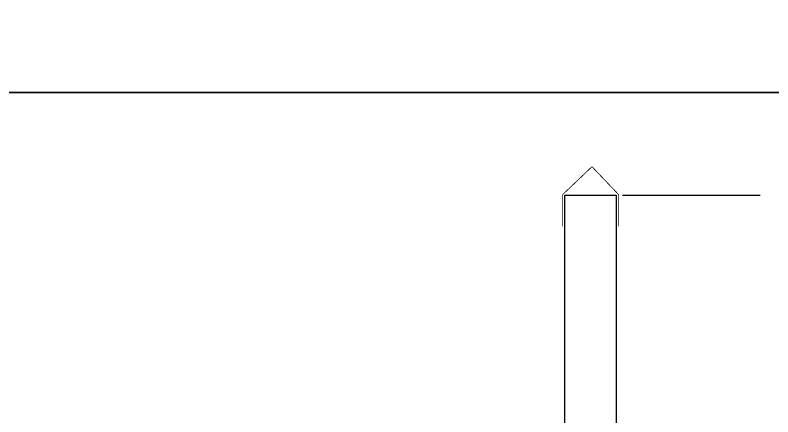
# Model space of a CAD drawing. Extents: x 15372 to 116961, y 24572 to 128109.
# Drawn here: x 40394 to 45184, y 30043 to 32582 of the extents above; entities that cross this region are included whole.
import ezdxf

# ---------------------------------------------------------------- set-up
doc = ezdxf.new("R2010")
doc.units = 0
doc.header["$LTSCALE"] = 1000
doc.header["$MEASUREMENT"] = 0
doc.layers.add('PUB_DIM', color=3, linetype='Continuous')
doc.layers.add('ZJ', color=251, linetype='Continuous')

msp = doc.modelspace()

# ---------------------------------------------------------------- linework, layer by layer
for points in [[(16134.92, 63433.28), (64382.45, 63433.28), (64382.45, 32093.11), (16134.92, 32093.11)], [(39747.32, 32093.11), (55376.21, 32093.11), (55376.21, 24572.12), (39747.32, 24572.12)]]:
    msp.add_lwpolyline(points, close=True)
at = {"const_width": 5}
msp.add_lwpolyline([(43854.43, 31247.01), (43854.43, 31447.01), (44040.25, 31624.31), (44209.43, 31447.01), (44209.43, 31247.01)], dxfattribs=at)
at = {"layer": 'PUB_DIM'}
msp.add_line((44233.76, 31443.74), (45102.74, 31443.74), dxfattribs=at)
at = {"layer": 'ZJ', "color": 1, "linetype": 'Continuous'}
msp.add_lwpolyline([(43868.94, 27532.94), (43868.93, 31443.74), (44193.93, 31443.74), (44193.94, 27532.94)], dxfattribs=at)

doc.saveas('drawing.dxf')
